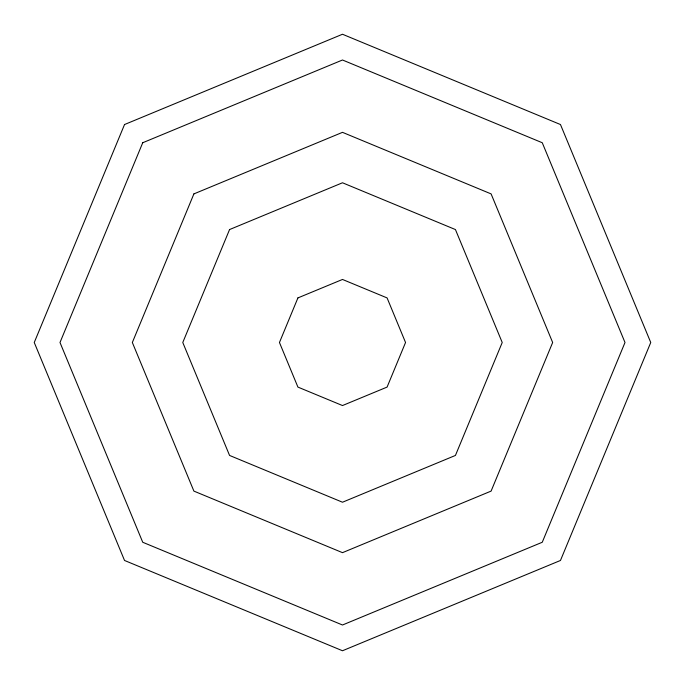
<?xml version="1.0" encoding="UTF-8"?>
<svg xmlns="http://www.w3.org/2000/svg" width="685" height="685" viewBox="0 0 685 685"><rect width="100%" height="100%" fill="white"/><g stroke="black" fill="none" stroke-linecap="round" stroke-linejoin="round"><path stroke-width="1.03" d="M124.533 124.533L34.25 342.5L124.533 560.467L342.5 650.75L560.467 560.467L650.75 342.5L560.467 124.533L342.5 34.25L124.533 124.533M142.737 142.737L59.997 342.5L142.737 542.263L342.5 625.003L542.263 542.263L625.003 342.5L542.263 142.737L342.5 59.997L142.737 142.737M193.898 193.898L132.342 342.5L193.898 491.102L342.5 552.658L491.102 491.102L552.658 342.5L491.102 193.898L342.5 132.342L193.898 193.898M229.561 229.561L182.775 342.5L229.561 455.439L342.5 502.225L455.439 455.439L502.225 342.5L455.439 229.561L342.5 182.775L229.561 229.561M297.915 297.915L279.454 342.5L297.915 387.085L342.5 405.546L387.085 387.085L405.546 342.5L387.085 297.915L342.5 279.454L297.915 297.915"/></g></svg>
